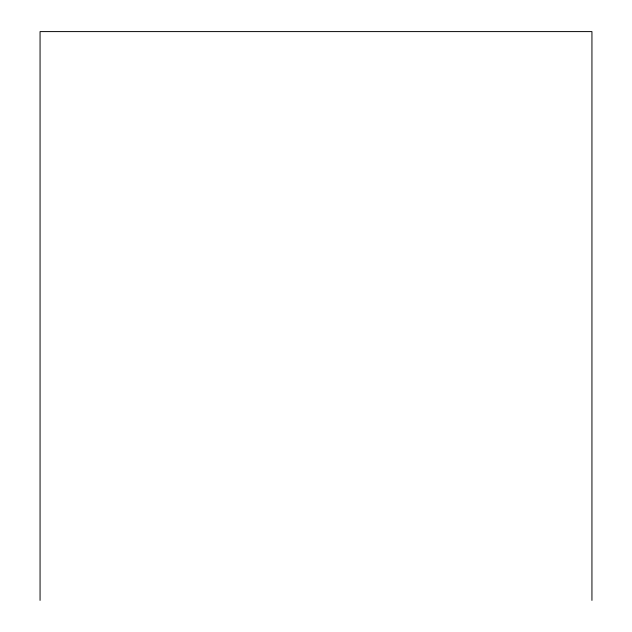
<?xml version="1.0" encoding="UTF-8"?>
<svg xmlns="http://www.w3.org/2000/svg" width="632" height="632" viewBox="0 0 632 632"><rect width="100%" height="100%" fill="white"/><g stroke="black" fill="none" stroke-linecap="round" stroke-linejoin="round"><path stroke-width="0.95" d="M591.939 600.4L591.939 31.6L40.061 31.6L40.061 600.4"/></g></svg>
